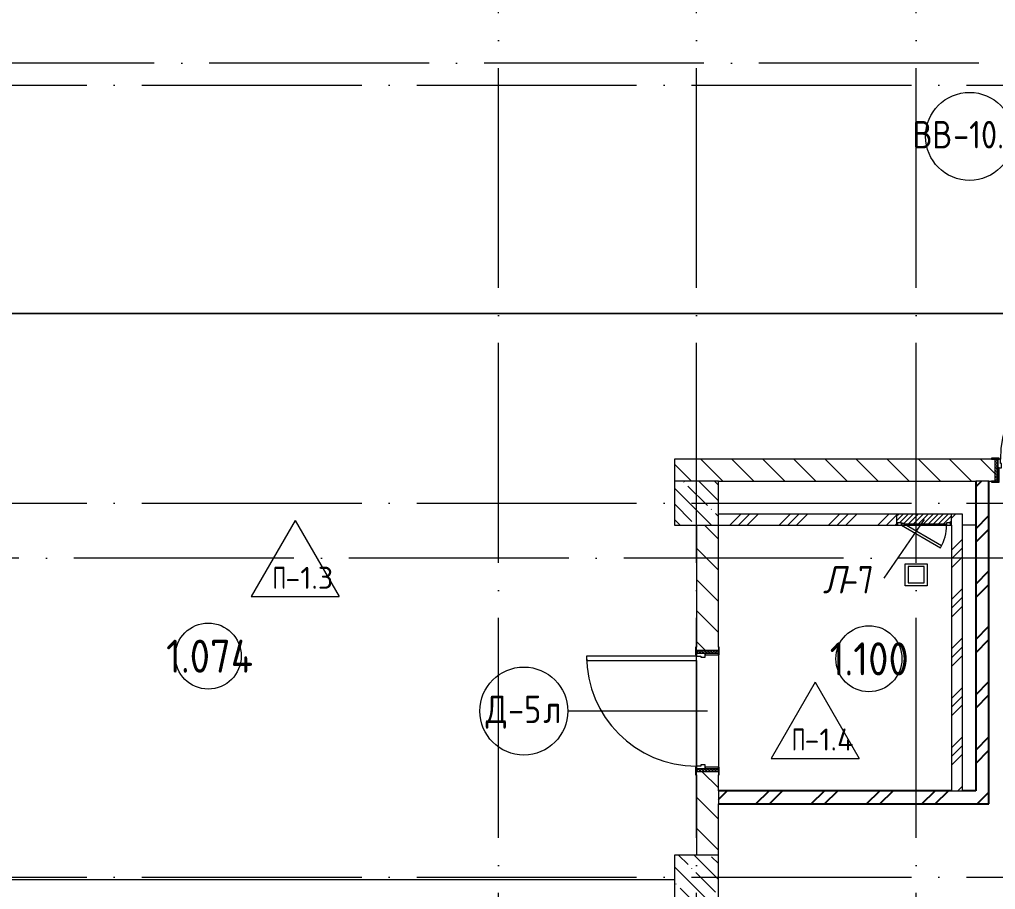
# Model space of a CAD drawing. Header units: millimetres. Extents: x -68946 to 690821, y -552984 to 293768.
# Drawn here: x 138630 to 147508, y 19112 to 27023 of the extents above; entities that cross this region are included whole.
import ezdxf

# ---------------------------------------------------------------- set-up
doc = ezdxf.new("R2010")
doc.units = ezdxf.units.MM
doc.linetypes.add('ADSK_Линия сетки', pattern=[2500, 2000, -250, 0, -250])
for name, color, linetype, lineweight in [('0) блоки', 250, 'Continuous', 25), ('A-AREA-____-IDEN', 250, 'Continuous', 9), ('A-DETL-GENF-OTLN', 250, 'Continuous', 5), ('A-DOOR-____-IDEN', 250, 'Continuous', 9), ('A-DOOR-____-MCUT', 250, 'Continuous', 5), ('A-DOOR-____-OTLN', 250, 'Continuous', 5), ('A-DOOR-FRAM-MCUT', 250, 'Continuous', 5), ('A-DOOR-FRAM-OTLN', 250, 'Continuous', 5), ('A-FLOR-____-IDEN', 250, 'Continuous', 9), ('A-FLOR-____-OTLN', 250, 'Continuous', 9), ('A-GENM-____-MCUT', 250, 'Continuous', 25), ('A-GENM-____-OTLN', 250, 'Continuous', 9), ('A-WALL-____-MCUT', 250, 'Continuous', 13), ('A-WALL-____-PATT', 250, 'Continuous', 13), ('I-WALL-____-OTLN', 250, 'Continuous', 9), ('P-SANR-FIXT-OTLN', 250, 'Continuous', 9), ('S-COLS-____-MCUT', 250, 'Continuous', 25), ('S-COLS-____-OTLN', 250, 'Continuous', 9), ('S-GRID-____-OTLN', 250, 'Continuous', 9)]:
    doc.layers.add(name, color=color, linetype=linetype, lineweight=lineweight)
doc.styles.add('GOST Common_1', font='', dxfattribs={"width": 0.9, "height": 250})
doc.styles.add('ISOCPEUR_1', font='isocpeur.ttf', dxfattribs={"width": 0.9, "height": 250})
doc.styles.add('ISOCPEUR_2', font='isocpeur.ttf', dxfattribs={"height": 160})
doc.styles.add('ISOCPEUR_I_1', font='ГОСТ тип А.ttf', dxfattribs={"height": 2500})
doc.styles.get('GOST Common_1').set_extended_font_data('GOST Common')
pattern_1 = [(135, (12287.91, -0.0006), (-141.42136, -141.42136), [])]
pattern_2 = [(45, (12287.9, -0.0006), (-251.4472, 251.4472), []), (45, (12287.9, 381), (-251.4472, 251.4472), [])]
pattern_3 = [(45, (12287.9, -0.0006), (-224.5064, 224.5064), []), (45, (12367.3, -0.0006), (0, 449.0128), []), (45, (12208.54, -0.0006), (0, 449.0128), [])]

# ---------------------------------------------------------------- blocks, each defined once
blk = doc.blocks.new('Дверь_СКБ_1Ст_Внутренняя - Д-5л_1100x2100h_С_У МГН-V22-АР1_Маркировочный план 1 этажа С2и3')
at = {"layer": 'A-DOOR-____-OTLN'}
h = blk.add_hatch(dxfattribs=at)
h.set_pattern_fill('FP_14', color=256, style=0, pattern_type=2)
h.set_pattern_definition([(135, (1751.41, 164.685), (-14.14214, -14.14214), []), (225, (1751.41, 164.685), (14.14214, -14.14214), [])])
h.paths.add_polyline_path([(537.5, 100), (537.5, -100), (562.5, -100), (562.5, 100)])
at = {"layer": 'A-DOOR-FRAM-OTLN'}
h = blk.add_hatch(dxfattribs=at)
h.set_pattern_fill('FP_15', color=256, style=0, pattern_type=2)
h.set_pattern_definition([(45, (-371.384, 164.685), (-14.1421, 14.1421), []), (135, (-371.384, 164.685), (-14.1421, -14.1421), [])])
h.paths.add_polyline_path([(-537.5, -100), (-512.5, -100), (-512.5, 100), (-537.5, 100)])
at = {"layer": 'A-DOOR-____-MCUT'}
for p, q in [((512.5, 1100), (472.5, 1100)), ((472.5, 1100), (472.5, 100)), ((512.5, 100), (512.5, 1100)), ((472.5, 100), (512.5, 100))]:
    blk.add_line(p, q, dxfattribs=at)
at = {"layer": 'A-DOOR-____-OTLN'}
blk.add_arc((512.5, 100), 1000, 90, 180, dxfattribs=at)
at = {"layer": 'A-DOOR-FRAM-MCUT'}
for p, q in [((-497.5, 108), (-567.5, 108)), ((-567.5, 108), (-567.5, 100)), ((-567.5, 100), (-497.5, 100)), ((-512.5, 100), (-537.5, 100)), ((-537.5, 100), (-537.5, -100)), ((-487.5, 100), (-512.5, 100)), ((-512.5, 100), (-512.5, 20)), ((-512.5, -100), (-512.5, 100)), ((-497.5, 100), (-512.5, 100)), ((-512.5, 100), (-512.5, 99)), ((-512.5, 99), (-497.5, 99)), ((-497.5, 100), (-497.5, 108)), ((-497.5, 99), (-497.5, 100)), ((-487.5, 60), (-487.5, 100)), ((512.5, 100), (512.5, 60)), ((537.5, 100), (512.5, 100)), ((592.5, 108), (522.5, 108)), ((522.5, 108), (522.5, 100)), ((537.5, 100), (522.5, 100)), ((522.5, 100), (522.5, 99)), ((522.5, 100), (592.5, 100)), ((522.5, 99), (537.5, 99)), ((537.5, 20), (537.5, 100)), ((562.5, 100), (537.5, 100)), ((537.5, 100), (537.5, -100)), ((537.5, 99), (537.5, 100)), ((562.5, -100), (562.5, 100)), ((592.5, 100), (592.5, 108)), ((-512.5, 20), (-477.5, 20)), ((-497.5, 20), (-512.5, 20)), ((-512.5, 20), (-512.5, -100)), ((-497.5, -100), (-497.5, 20)), ((-477.5, 60), (-487.5, 60)), ((-477.5, 20), (-477.5, 60)), ((512.5, 60), (502.5, 60)), ((502.5, 60), (502.5, 20)), ((502.5, 20), (537.5, 20)), ((537.5, 20), (522.5, 20)), ((522.5, 20), (522.5, -100)), ((537.5, -100), (537.5, 20)), ((-497.5, -100), (-567.5, -100)), ((-567.5, -100), (-567.5, -108)), ((-567.5, -108), (-497.5, -108)), ((-537.5, -100), (-512.5, -100)), ((-512.5, -100), (-497.5, -100)), ((-497.5, -108), (-497.5, -100)), ((522.5, -100), (537.5, -100)), ((592.5, -100), (522.5, -100)), ((522.5, -100), (522.5, -108)), ((522.5, -108), (592.5, -108)), ((537.5, -100), (562.5, -100)), ((592.5, -108), (592.5, -100))]:
    blk.add_line(p, q, dxfattribs=at)
blk = doc.blocks.new('Дверь_СКБ_1Ст_Внутренняя - Д-20л_1050x2100h_Комната охраны-41867163-АР1_Маркировочный план 1 этажа С2и3')
at = {"layer": 'A-DOOR-____-OTLN'}
h = blk.add_hatch(dxfattribs=at)
h.set_pattern_fill('FP_26', color=256, style=0, pattern_type=2)
h.set_pattern_definition([(135, (1776.41, 164.685), (-14.14214, -14.14214), []), (225, (1776.41, 164.685), (14.14214, -14.14214), [])])
h.paths.add_polyline_path([(537.5, -100), (537.5, 100), (512.5, 100), (512.5, -100)])
at = {"layer": 'A-DOOR-FRAM-OTLN'}
h = blk.add_hatch(dxfattribs=at)
h.set_pattern_fill('FP_27', color=256, style=0, pattern_type=2)
h.set_pattern_definition([(45, (-346.384, 164.685), (-14.1421, 14.1421), []), (135, (-346.384, 164.685), (-14.1421, -14.1421), [])])
h.paths.add_polyline_path([(-512.5, -100), (-487.5, -100), (-487.5, 100), (-512.5, 100), (-512.5, -95.5)])
at = {"layer": 'A-DOOR-____-MCUT'}
for p, q in [((487.5, 1050), (447.5, 1050)), ((447.5, 1050), (447.5, 100)), ((487.5, 100), (487.5, 1050)), ((447.5, 100), (487.5, 100))]:
    blk.add_line(p, q, dxfattribs=at)
at = {"layer": 'A-DOOR-____-OTLN'}
blk.add_arc((487.5, 100), 950, 90, 180, dxfattribs=at)
at = {"layer": 'A-DOOR-FRAM-MCUT'}
for p, q in [((-472.5, 108), (-542.5, 108)), ((-542.5, 108), (-542.5, 100)), ((-542.5, 100), (-472.5, 100)), ((-487.5, 100), (-512.5, 100)), ((-512.5, 100), (-512.5, -100)), ((-462.5, 100), (-487.5, 100)), ((-487.5, 100), (-487.5, 20)), ((-487.5, -100), (-487.5, 100)), ((-472.5, 100), (-487.5, 100)), ((-487.5, 100), (-487.5, 99)), ((-487.5, 99), (-472.5, 99)), ((-472.5, 100), (-472.5, 108)), ((-472.5, 99), (-472.5, 100)), ((-462.5, 60), (-462.5, 100)), ((487.5, 100), (487.5, 60)), ((512.5, 100), (487.5, 100)), ((567.5, 108), (497.5, 108)), ((497.5, 108), (497.5, 100)), ((512.5, 100), (497.5, 100)), ((497.5, 100), (497.5, 99)), ((497.5, 100), (567.5, 100)), ((497.5, 99), (512.5, 99)), ((512.5, 20), (512.5, 100)), ((537.5, 100), (512.5, 100)), ((512.5, 100), (512.5, -100)), ((512.5, 99), (512.5, 100)), ((537.5, -100), (537.5, 100)), ((567.5, 100), (567.5, 108)), ((-487.5, 20), (-452.5, 20)), ((-472.5, 20), (-487.5, 20)), ((-487.5, 20), (-487.5, -100)), ((-472.5, -100), (-472.5, 20)), ((-452.5, 60), (-462.5, 60)), ((-452.5, 20), (-452.5, 60)), ((487.5, 60), (477.5, 60)), ((477.5, 60), (477.5, 20)), ((477.5, 20), (512.5, 20)), ((512.5, 20), (497.5, 20)), ((497.5, 20), (497.5, -100)), ((512.5, -100), (512.5, 20)), ((-472.5, -100), (-542.5, -100)), ((-542.5, -100), (-542.5, -108)), ((-542.5, -108), (-472.5, -108)), ((-512.5, -100), (-487.5, -100)), ((-487.5, -100), (-472.5, -100)), ((-472.5, -108), (-472.5, -100)), ((497.5, -100), (512.5, -100)), ((567.5, -100), (497.5, -100)), ((497.5, -100), (497.5, -108)), ((497.5, -108), (567.5, -108)), ((512.5, -100), (537.5, -100)), ((567.5, -108), (567.5, -100))]:
    blk.add_line(p, q, dxfattribs=at)
blk = doc.blocks.new('ТП-104 - ТП-104_110-150VSDs-28716108-АР1_Маркировочный план 1 этажа С2и3')
at = {"layer": 'P-SANR-FIXT-OTLN', "lineweight": 5}
for p, q in [((74, 74), (-74, 74)), ((-74, 74), (-74, -74)), ((74, -74), (74, 74)), ((-74, -74), (74, -74))]:
    blk.add_line(p, q, dxfattribs=at)
blk = doc.blocks.new('BSC_Колонна _Прямоугольная - 400x400-V66-АР1_Маркировочный план 1 этажа С2и3')
at = {"layer": 'S-COLS-____-OTLN', "lineweight": 5}
h = blk.add_hatch(dxfattribs=at)
h.set_pattern_fill('FP_102', color=256, style=0, pattern_type=2)
h.set_pattern_definition([(135, (-132499.98, -22625), (-142.5612, -142.5612), []), (135, (-132357.42, -22625), (-142.5612, -142.5612), [252.016, -50.403, 3.353, -47.05])])
h.paths.add_polyline_path([(0, -200), (200, -200), (200, 200), (-200, 200), (-200, -200), (-162.2, -200)])
at = {"layer": 'S-COLS-____-MCUT', "lineweight": 5}
for p, q in [((200, 200), (-200, 200)), ((-200, 200), (-200, -200)), ((200, -200), (200, 200)), ((-200, -200), (200, -200))]:
    blk.add_line(p, q, dxfattribs=at)
blk = doc.blocks.new('BSC_Колонна _Прямоугольная - 400x400-V67-АР1_Маркировочный план 1 этажа С2и3')
at = {"layer": 'S-COLS-____-OTLN', "lineweight": 5}
h = blk.add_hatch(dxfattribs=at)
h.set_pattern_fill('FP_103', color=256, style=0, pattern_type=2)
h.set_pattern_definition([(135, (-132499.98, -19225), (-142.56192, -142.56192), []), (135, (-132357.42, -19225), (-142.56192, -142.56192), [252.016, -50.403, 3.353, -47.05])])
h.paths.add_polyline_path([(35.5, -200), (200, -200), (200, 200), (-200, 200), (-200, -200), (0, -200)])
at = {"layer": 'S-COLS-____-MCUT', "lineweight": 5}
for p, q in [((200, 200), (-200, 200)), ((-200, 200), (-200, -200)), ((200, -200), (200, 200)), ((-200, -200), (200, -200))]:
    blk.add_line(p, q, dxfattribs=at)
blk = doc.blocks.new('АР_Люк - ЛРС_ВК_500х400_наружный_NCS S 1000-N-42722041-АР1_Маркировочный план 1 этажа С2и3')
at = {"layer": 'A-DOOR-____-OTLN'}
h = blk.add_hatch(dxfattribs=at)
h.set_pattern_fill('FP_148', color=256, style=0, pattern_type=2)
h.set_pattern_definition([(45, (125, 0), (-22.6274, 22.6274), [])])
h.paths.add_polyline_path([(-125, 50), (-125, -50), (375, -50), (375, 50), (365, 50), (365, 30), (330, 30), (330, 50), (320, 32.7), (290, 50), (-80, 50), (-80, 30), (-115, 30), (-115, 50), (-119.6, 50)])
at = {"layer": 'A-DETL-GENF-OTLN', "lineweight": 5}
for p, q in [((375, 50), (-125, 50)), ((-125, 50), (-125, -50)), ((375, -50), (375, 50)), ((-125, -50), (375, -50))]:
    blk.add_line(p, q, dxfattribs=at)
at = {"layer": 'A-DOOR-____-MCUT', "lineweight": 5}
for p, q in [((-25.1, 255), (-35.1, 237.7)), ((-35.1, 237.7), (320, 32.7)), ((330, 50), (-25.1, 255)), ((-80, 50), (-115, 50)), ((-115, 50), (-115, 30)), ((-115, 30), (-80, 30)), ((-80, 30), (-80, 50)), ((320, 32.7), (330, 50)), ((365, 50), (330, 50)), ((330, 50), (330, 30)), ((330, 30), (365, 30)), ((365, 30), (365, 50))]:
    blk.add_line(p, q, dxfattribs=at)
blk.add_arc((330, 50), 410, 150, 180, dxfattribs=at)
at = {"layer": 'A-DOOR-____-OTLN'}
blk.add_line((330, 50), (-25.1, 255), dxfattribs=at)
blk = doc.blocks.new('ASML_АР_Отделка Люка - ВО Отделка люков_Грунтовка 0_Шпатлевка 0_Окраска 0_0-42722003-АР1_Маркировочный план 1 этажа С2и3')
at = {"layer": 'A-GENM-____-MCUT', "lineweight": 5}
for p, q in [((-240, 3), (-250, 3)), ((-250, 3), (-250, 0)), ((177.1, 3), (-205, 3)), ((205, 3), (201, 3)), ((250, 3), (240, 3)), ((250, 0), (250, 3)), ((-250, 0), (-240, 0)), ((-205, 0), (182.3, 0)), ((199.2, 0), (205, 0)), ((240, 0), (250, 0))]:
    blk.add_line(p, q, dxfattribs=at)
blk = doc.blocks.new('AAR_СКБ_Марка_Помещения_мал - Номер-28977439-АР1_Маркировочный план 1 этажа С2и3')
at = {"layer": 'A-AREA-____-IDEN'}
blk.add_circle((-0.028, 0), 3, dxfattribs=at)
blk = doc.blocks.new('AAR_СКБ_Марка_Перекрытия - Марка пола-17325028-АР1_Маркировочный план 1 этажа С2и3')
at = {"layer": 'A-FLOR-____-IDEN'}
for p, q in [((0, 6.932), (-4.002, 0)), ((0, 6.932), (4.002, 0)), ((-4.002, 0), (4.002, 0))]:
    blk.add_line(p, q, dxfattribs=at)
blk = doc.blocks.new('ADSK_Марка_Дверь - Типоразмер_ADSK_Марка-30565456-АР1_Маркировочный план 1 этажа С2и3')
at = {"layer": 'A-DOOR-____-IDEN'}
blk.add_circle((0, 0), 4, dxfattribs=at)

msp = doc.modelspace()

# ---------------------------------------------------------------- hatches: boundary and pattern name
at = {"layer": '0) блоки'}
h = msp.add_hatch(dxfattribs=at)
h.set_pattern_fill('FP_4', color=256, style=0, pattern_type=2)
h.set_pattern_definition(pattern_2)
h.paths.add_polyline_path([(147327.9138, 19889.9994), (147447.9138, 19889.9994), (147447.9138, 22825), (147327.9138, 22825), (147327.9138, 19938.9467)])
h = msp.add_hatch(dxfattribs=at)
h.set_pattern_fill('FP_4', color=256, style=0, pattern_type=2)
h.set_pattern_definition(pattern_2)
h.paths.add_polyline_path([(145456.9143, 19889.9994), (147327.9138, 19889.9994), (147327.9138, 20009.9994), (144987.8919, 20009.9994), (144987.8919, 19889.9994), (145413.7404, 19889.9994)])
at = {"layer": 'A-WALL-____-PATT', "lineweight": 15, "true_color": 0x000000}
h = msp.add_hatch(dxfattribs=at)
h.set_pattern_fill('FP_2', color=18, style=0, pattern_type=2)
h.set_pattern_definition(pattern_1)
h.paths.add_polyline_path([(148587.9138, 22825), (148787.9138, 22825), (148787.9138, 23025), (148552.9138, 23025), (148552.9138, 22825), (148587.8919, 22825)])
h.paths.add_polyline_path([(144787.8919, 22825), (147502.9138, 22825), (147502.9138, 23025), (144587.9138, 23025), (144587.9138, 22825), (144625.7143, 22825)])
h = msp.add_hatch(dxfattribs=at)
h.set_pattern_fill('FP_5', color=18, style=0, pattern_type=2)
h.set_pattern_definition(pattern_3)
h.paths.add_polyline_path([(147107.9138, 22424.9994), (147207.9133, 22425), (147207.9138, 22524.9994), (147107.9138, 22524.9994), (147107.9138, 22431.9994)])
h.paths.add_polyline_path([(146121.7104, 22424.9994), (146607.9138, 22424.9994), (146607.9138, 22524.9994), (144987.8919, 22524.9994), (144987.8919, 22425), (145413.7404, 22424.9994)])
h = msp.add_hatch(dxfattribs=at)
h.set_pattern_fill('FP_2', color=18, style=0, pattern_type=2)
h.set_pattern_definition(pattern_1)
h.paths.add_polyline_path([(144787.8919, 19424.9994), (144987.8919, 19424.9994), (144987.8919, 20184.9994), (144787.8919, 20184.9994), (144787.8919, 19542.7954)])
h.paths.add_polyline_path([(144987.8919, 21284.9994), (144987.8919, 22424.9994), (144787.892, 22424.9994), (144787.8919, 21284.9994)])
h = msp.add_hatch(dxfattribs=at)
h.set_pattern_fill('FP_5', color=18, style=0, pattern_type=2)
h.set_pattern_definition(pattern_3)
h.paths.add_polyline_path([(147207.9138, 20009.9994), (147207.9138, 22424.9994), (147107.9138, 22424.9994), (147107.9138, 20009.9994), (147188.1651, 20009.9994)])

# ---------------------------------------------------------------- linework, layer by layer
at = {"layer": '0) блоки'}
for p, q in [((147327.9138, 22825), (147327.9138, 20009.9994)), ((147447.9138, 19889.9994), (147447.9138, 22825)), ((147107.9138, 20009.9994), (144987.8919, 20009.9994)), ((147327.9138, 20009.9994), (147207.9138, 20009.9994)), ((144987.8919, 19889.9994), (147447.9138, 19889.9994))]:
    msp.add_line(p, q, dxfattribs=at)
at = {"layer": 'A-DOOR-____-IDEN', "color": 18, "true_color": 0x000000}
for p, q in [((146857.9138, 22474.9994), (146490.8429, 21942.9521)), ((144887.8919, 20734.9994), (143617.8919, 20734.9994))]:
    msp.add_line(p, q, dxfattribs=at)
at = {"layer": 'A-FLOR-____-OTLN', "color": 18, "lineweight": 5, "true_color": 0x000000}
for p, q in [((148787.9138, 24349.9994), (133487.9138, 24349.9994)), ((133487.9138, 24349.9994), (148787.9138, 24349.9994)), ((147327.9138, 22424.9994), (147207.9138, 22424.9994)), ((146687.558, 21874.6813), (146687.558, 22074.6813)), ((146687.558, 22074.6813), (146887.558, 22074.6813)), ((146887.558, 22074.6813), (146887.558, 21874.6813)), ((146887.558, 21874.6813), (146687.558, 21874.6813)), ((144787.8919, 21194.9994), (144787.8919, 20234.9994)), ((144587.8919, 19199.9994), (133687.8919, 19199.9994))]:
    msp.add_line(p, q, dxfattribs=at)
at = {"layer": 'A-WALL-____-MCUT', "color": 18, "lineweight": 15, "true_color": 0x000000}
for p, q in [((147472.9138, 23025), (144587.9138, 23025)), ((144587.9138, 23025), (144587.9138, 22825)), ((144987.8919, 22825), (147327.9138, 22825)), ((147447.9138, 22825), (147327.9138, 22825)), ((147447.9138, 22825), (147472.9138, 22825)), ((147207.9138, 22524.9994), (144987.8919, 22524.9994)), ((147207.9138, 20009.9994), (147207.9138, 22524.9994)), ((144787.8919, 22424.9994), (144787.8919, 21314.9994)), ((144987.8919, 21314.9994), (144987.8919, 22424.9994)), ((144987.8919, 22424.9994), (146617.9138, 22424.9994)), ((146692.9138, 22424.9994), (147062.9138, 22424.9994)), ((147097.9138, 22424.9994), (147107.9138, 22424.9994)), ((147107.9138, 22424.9994), (147107.9138, 20009.9994)), ((144787.8919, 20154.9994), (144787.8919, 19424.9994)), ((144987.8919, 20009.9994), (144987.8919, 20154.9994)), ((144987.8919, 20009.9994), (144987.8919, 19889.9994)), ((147107.9138, 20009.9994), (147207.9138, 20009.9994)), ((144987.8919, 19424.9994), (144987.8919, 19889.9994))]:
    msp.add_line(p, q, dxfattribs=at)
at = {"layer": 'I-WALL-____-OTLN', "color": 18, "lineweight": 15, "true_color": 0x000000}
for p, q in [((144987.8919, 21244.9994), (144987.8919, 20224.9994)), ((144787.8919, 20234.9994), (144787.8919, 21194.9994))]:
    msp.add_line(p, q, dxfattribs=at)
at = {"layer": 'S-GRID-____-OTLN', "color": 18, "linetype": 'ADSK_Линия сетки', "true_color": 0x000000}
for p, q in [((142987.9138, -2919.5356), (142987.9138, 61063.6538)), ((144787.9138, -2919.5356), (144787.9138, 61063.6538)), ((146787.9138, -2919.5356), (146787.9138, 61063.6538)), ((167356.8279, 26625), (111607.9138, 26625)), ((77240.3519, 26425), (168626.8279, 26425)), ((77240.3519, 22625), (167356.8279, 22625)), ((168626.8279, 22125), (111607.9138, 22125)), ((77240.3519, 19225), (168626.8279, 19225))]:
    msp.add_line(p, q, dxfattribs=at)

# ---------------------------------------------------------------- block references
at = {"layer": 'A-AREA-____-IDEN', "color": 18, "true_color": 0x000000, "xscale": 99.99999999999993, "yscale": 99.99999999999993, "zscale": 99.99999999999993}
for p in [(140349.8357, 21234.9592), (146359.7495, 21210.7083)]:
    msp.add_blockref('AAR_СКБ_Марка_Помещения_мал - Номер-28977439-АР1_Маркировочный план 1 этажа С2и3', p, dxfattribs=at)
at = {"layer": 'A-DOOR-____-IDEN', "color": 18, "true_color": 0x000000, "xscale": 99.99999999999993, "yscale": 99.99999999999993, "zscale": 99.99999999999993}
for p in [(147271.8616, 25959.9994), (143217.8919, 20734.9994)]:
    msp.add_blockref('ADSK_Марка_Дверь - Типоразмер_ADSK_Марка-30565456-АР1_Маркировочный план 1 этажа С2и3', p, dxfattribs=at)
at = {"layer": 'A-DOOR-____-OTLN', "color": 18, "true_color": 0x000000}
msp.add_blockref('Дверь_СКБ_1Ст_Внутренняя - Д-20л_1050x2100h_Комната охраны-41867163-АР1_Маркировочный план 1 этажа С2и3', (148015.4138, 22925), dxfattribs=at)
for name, p, rotation in [('АР_Люк - ЛРС_ВК_500х400_наружный_NCS S 1000-N-42722041-АР1_Маркировочный план 1 этажа С2и3', (146982.9138, 22474.9994), 180), ('Дверь_СКБ_1Ст_Внутренняя - Д-5л_1100x2100h_С_У МГН-V22-АР1_Маркировочный план 1 этажа С2и3', (144887.8919, 20722.4994), 89.9999999999999)]:
    msp.add_blockref(name, p, dxfattribs=dict(at, rotation=rotation))
at = {"layer": 'A-FLOR-____-IDEN', "color": 18, "true_color": 0x000000, "xscale": 99.99999999999993, "yscale": 99.99999999999993, "zscale": 99.99999999999993}
for p in [(141137.9138, 21774.9994), (145867.3166, 20304.6916)]:
    msp.add_blockref('AAR_СКБ_Марка_Перекрытия - Марка пола-17325028-АР1_Маркировочный план 1 этажа С2и3', p, dxfattribs=at)
at = {"layer": 'A-GENM-____-OTLN', "color": 18, "lineweight": 5, "true_color": 0x000000, "rotation": 180}
msp.add_blockref('ASML_АР_Отделка Люка - ВО Отделка люков_Грунтовка 0_Шпатлевка 0_Окраска 0_0-42722003-АР1_Маркировочный план 1 этажа С2и3', (146857.9138, 22434.9994), dxfattribs=at)
at = {"layer": 'P-SANR-FIXT-OTLN', "color": 18, "lineweight": 5, "true_color": 0x000000}
msp.add_blockref('ТП-104 - ТП-104_110-150VSDs-28716108-АР1_Маркировочный план 1 этажа С2и3', (146786.2533, 21974.6813), dxfattribs=at)
at = {"layer": 'S-COLS-____-OTLN', "color": 18, "lineweight": 5, "true_color": 0x000000}
for name, p in [('BSC_Колонна _Прямоугольная - 400x400-V66-АР1_Маркировочный план 1 этажа С2и3', (144787.8919, 22624.9994)), ('BSC_Колонна _Прямоугольная - 400x400-V67-АР1_Маркировочный план 1 этажа С2и3', (144787.8919, 19224.9994))]:
    msp.add_blockref(name, p, dxfattribs=at)

# ---------------------------------------------------------------- texts
at = {"layer": 'A-AREA-____-IDEN', "color": 18, "true_color": 0x000000, "char_height": 300, "attachment_point": 1, "style": 'ISOCPEUR_1'}
for s, insert, width in [('1.074', (139963.4966, 21383.619), 628.523), ('1.100', (145999.8103, 21359.3681), 564.388)]:
    msp.add_mtext(s, dxfattribs=dict(at, insert=insert, width=width))
at = {"layer": 'A-DOOR-____-IDEN', "color": 18, "true_color": 0x000000, "char_height": 250, "attachment_point": 1}
for s, insert, width, style in [('ВВ', (146753.4542, 26100.45), 447.341625, 'GOST Common_1'), ('-10.2', (147122.5479, 26100.45), 800.885812, 'GOST Common_1'), ('\\fISOCPEUR|b0|i1|c204|p34|;\\W.9;Л', (145937.2816, 22054.3062), 223.670812, 'ISOCPEUR_I_1'), ('-7', (146121.8285, 22054.3062), 404.0505, 'ISOCPEUR_I_1'), ('\\fGOST Common|b0|i0|c204|p34|;\\W.9;Д', (142871.8345, 20875.45), 245.316375, 'GOST Common_1'), ('-5', (143074.2408, 20875.45), 389.620125, 'GOST Common_1'), ('\\fGOST Common|b0|i0|c204|p34|;\\W.9;л', (143395.7095, 20875.45), 194.810062, 'GOST Common_1')]:
    msp.add_mtext(s, dxfattribs=dict(at, insert=insert, width=width, style=style))
at = {"layer": 'A-FLOR-____-IDEN', "color": 18, "true_color": 0x000000, "char_height": 200, "attachment_point": 1, "style": 'ISOCPEUR_2'}
for s, insert, width in [('\\fISOCPEUR|b0|i0|c204|p34|;\\W.7;П', (140932.6789, 22046.3852), 140.295312), ('-1.3', (141048.4341, 22046.3852), 381.60325), ('\\fISOCPEUR|b0|i0|c204|p34|;\\W.7;П', (145655.0817, 20576.0774), 140.295312), ('-1.4', (145770.8369, 20576.0774), 398.438687)]:
    msp.add_mtext(s, dxfattribs=dict(at, insert=insert, width=width))

doc.saveas('drawing.dxf')
